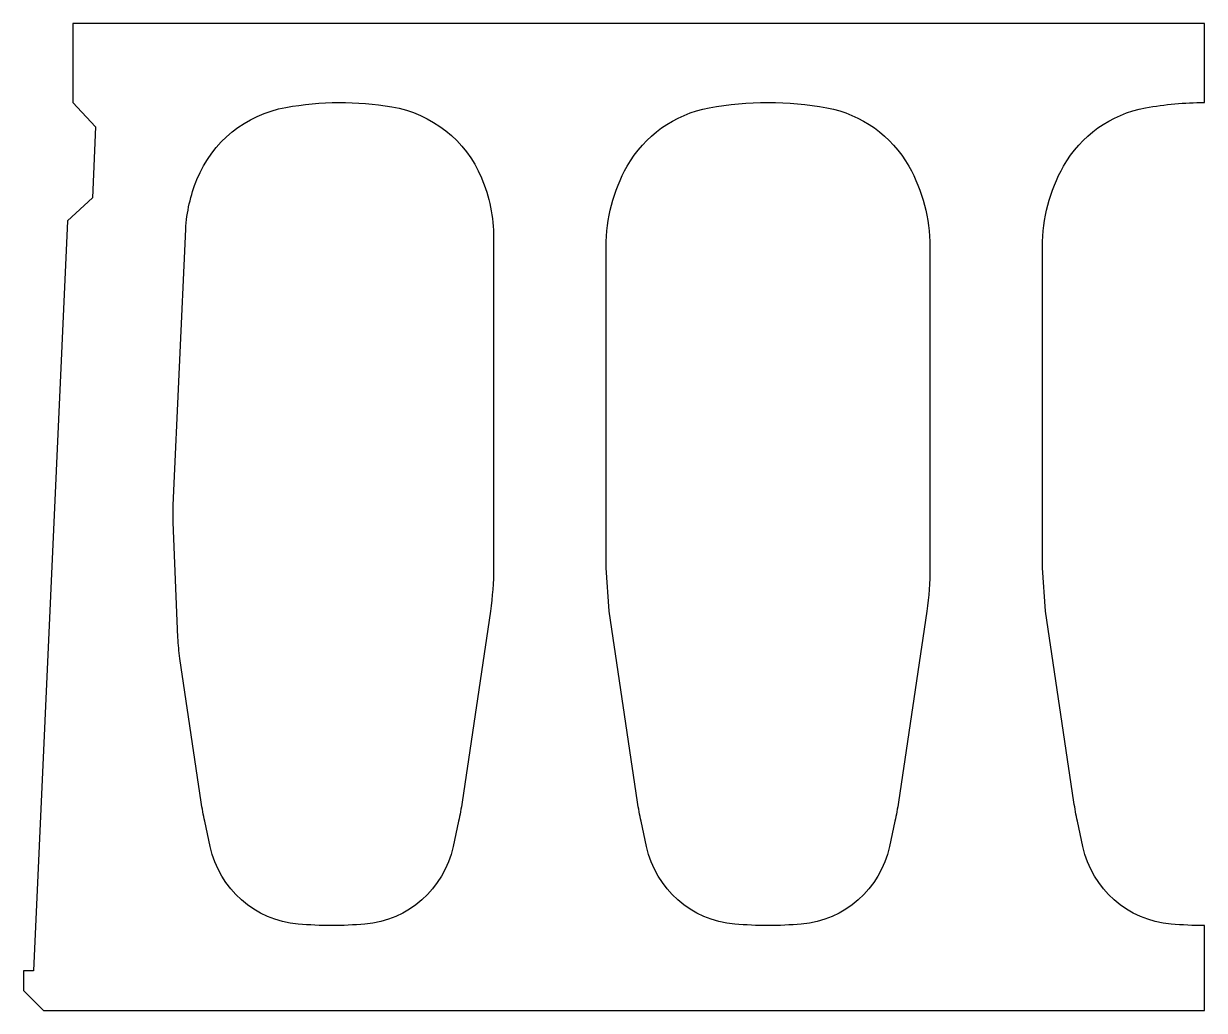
# Model space of a CAD drawing. Header units: millimetres. Extents: x 0 to 598, y 0 to 500.
import ezdxf

# ---------------------------------------------------------------- set-up
doc = ezdxf.new("R2010")
doc.units = ezdxf.units.MM
doc.layers.add('reinforced concrete', color=7, linetype='Continuous')

msp = doc.modelspace()

# ---------------------------------------------------------------- linework, layer by layer
at = {"layer": 'reinforced concrete', "color": 0}
for points in [[(516, 224.27), (516, 387, -0.128786), (526.66, 427.69, -0.223043), (568.17, 457.3, -0.045198), (598, 460), (598, 500), (25, 500), (25, 460), (36.45, 447.73), (34.82, 411.77), (22.28, 400.06), (5, 20), (0, 20), (0, 10), (10, 0), (598, 0), (598, 43, -0.02111), (581.13, 43.71, -0.329557), (536.48, 82.97), (533.7, 95.82, -0.01653), (531.93, 105.57), (517.61, 202.32)], [(220.3, 95.82), (217.52, 82.97, -0.329557), (172.87, 43.71, -0.04224), (139.13, 43.71, -0.329557), (94.48, 82.97), (91.7, 95.82, -0.01653), (89.93, 105.57), (79.16, 178.35, -0.026446), (78.17, 188.87), (75.77, 247.33, -0.021596), (75.78, 255.97), (82.12, 395.8, -0.083125), (87.79, 421.09, -0.257115), (132.77, 457.53, -0.086184), (186.49, 457.83, -0.257203), (231.88, 421.89, -0.099704), (238, 391.5), (238, 224.27, -0.036732), (236.39, 202.32), (222.07, 105.57, -0.01653)], [(295, 387, -0.128786), (305.66, 427.69, -0.223043), (347.17, 457.3, -0.090581), (406.83, 457.3, -0.223043), (448.34, 427.69, -0.128786), (459, 387), (459, 224.27, -0.036732), (457.39, 202.32), (443.07, 105.57, -0.01653), (441.3, 95.82), (438.52, 82.97, -0.329557), (393.87, 43.71, -0.04224), (360.13, 43.71, -0.329557), (315.48, 82.97), (312.7, 95.82, -0.01653), (310.93, 105.57), (296.61, 202.32), (295, 224.27)]]:
    msp.add_lwpolyline(points, format="xyb", close=True, dxfattribs=at)

doc.saveas('drawing.dxf')
